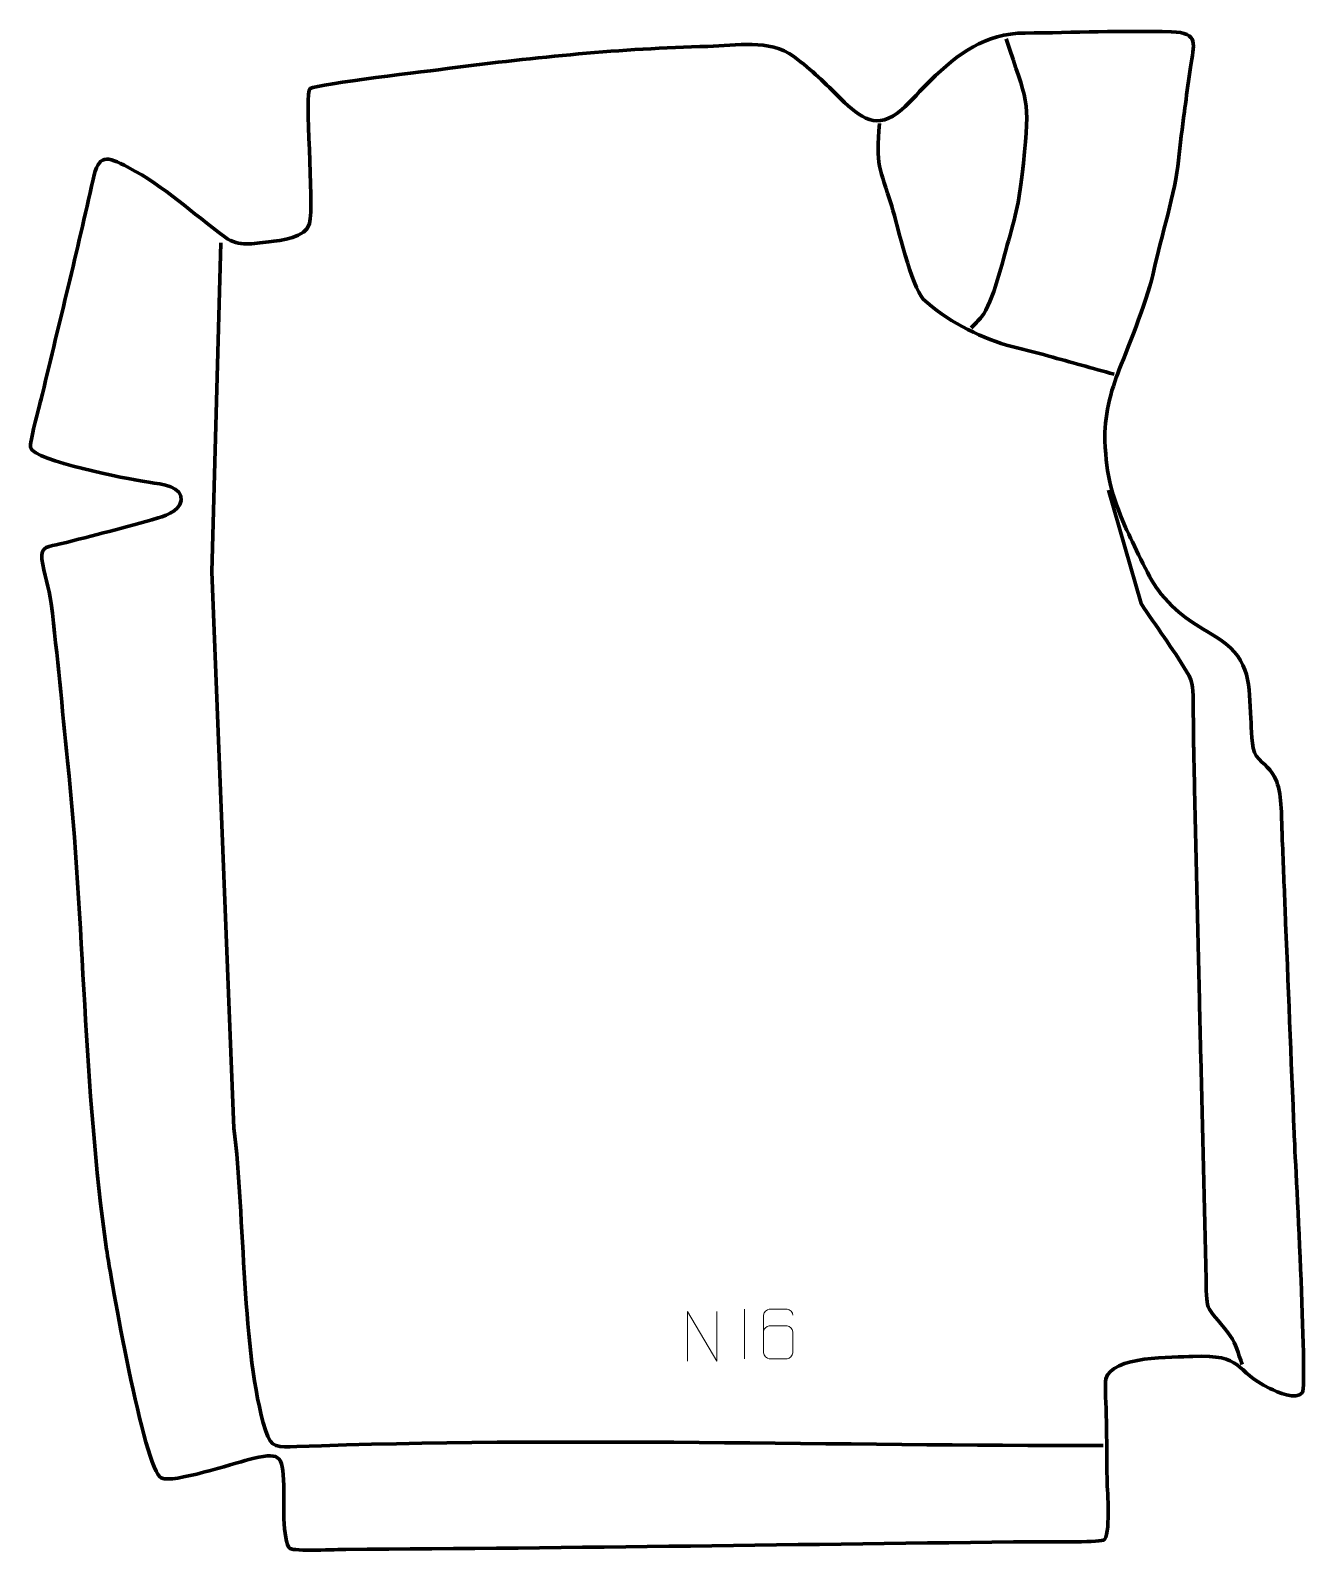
# Model space of a CAD drawing. Header units: millimetres. Extents: x -536 to 108, y -89 to 678.
import ezdxf

# ---------------------------------------------------------------- set-up
doc = ezdxf.new("R2010")
doc.units = ezdxf.units.MM
doc.header["$MEASUREMENT"] = 0
doc.layers.add('layer 1', color=7, linetype='Continuous')
doc.layers.add('layer 2', color=7, linetype='Continuous')

msp = doc.modelspace()

# ---------------------------------------------------------------- linework, layer by layer
at = {"layer": 'layer 1', "color": 240, "lineweight": 158}
msp.add_open_spline([(-194.4765, 669.8391), (-180.0625, 670.3172), (-163.6817, 673.799), (-151.1317, 664.6754), (-151.1317, 664.6754), (-141.6459, 657.7161), (-135.601, 651.4556), (-127.336, 643.3612), (-127.336, 643.3612), (-117.5037, 633.7832), (-109.062, 627.1501), (-96.8665, 637.867), (-96.8665, 637.867), (-91.7473, 642.3656), (-87.1175, 647.801), (-82.2523, 652.627), (-82.2523, 652.627), (-68.2022, 666.2198), (-54.8747, 676.5096), (-34.4574, 676.5909), (-34.4574, 676.5909), (-10.1001, 676.7605), (14.9828, 677.905), (39.2423, 677.2084), (39.2423, 677.2084), (53.5865, 676.7965), (50.6208, 670.791), (48.9401, 659.3809), (48.9401, 659.3809), (48.0259, 653.1744), (47.2081, 646.9487), (46.3415, 640.7348), (46.3415, 640.7348), (46.3415, 640.7348), (46.2096, 639.792), (46.2096, 639.792), (46.2096, 639.792), (46.0786, 638.8477), (45.9473, 637.9038), (45.8214, 636.9588), (45.8214, 636.9588), (44.7513, 628.7758), (43.7302, 620.5907), (42.9079, 612.3784), (42.9079, 612.3784), (41.4742, 596.7629), (33.8487, 573.1271), (30.4569, 556.884), (30.4569, 556.884), (27.9432, 544.8462), (18.1761, 519.4915), (12.9938, 506.9442), (12.9938, 506.9442), (8.8007, 496.5601), (5.1248, 482.1467), (5.7453, 470.9422), (5.7453, 470.9422), (6.7059, 452.1866), (8.9154, 444.4737), (16.1414, 427.2886), (16.1414, 427.2886), (16.3943, 426.687), (16.6642, 426.1161), (16.9526, 425.5312), (16.9526, 425.5312), (21.3556, 416.6744), (28.1125, 400.9485), (34.0035, 393.7987), (34.0035, 393.7987), (44.5639, 381.1606), (50.9736, 378.9817), (64.1114, 370.5417), (64.1114, 370.5417), (79.2876, 360.1392), (78.4331, 347.5558), (79.3614, 330.9447), (79.3614, 330.9447), (79.5859, 326.3241), (79.4058, 315.6247), (82.1086, 312.1108), (82.1086, 312.1108), (86.0283, 307.0149), (89.5475, 306.2914), (92.4218, 298.9558), (92.4218, 298.9558), (95.0052, 292.3624), (94.8167, 279.409), (95.1193, 271.9291), (95.1193, 271.9291), (95.6194, 259.5677), (96.1195, 247.2062), (96.6196, 234.8448), (96.6196, 234.8448), (98.1455, 197.1265), (99.6714, 159.4083), (101.1973, 121.69), (101.1973, 121.69), (101.6587, 110.2815), (107.9602, -5.48), (105.3397, -8.9572), (105.3397, -8.9572), (102.1624, -13.1732), (92.8091, -8.6698), (88.9329, -6.9555), (88.9329, -6.9555), (70.5231, 1.9176), (76.2056, 10.4504), (50.0273, 9.1476), (50.0273, 9.1476), (40.5514, 8.7939), (8.9548, 9.537), (6.2435, -2.167), (6.2435, -2.167), (5.6398, -4.7733), (6.3982, -17.3387), (6.4691, -21.0451), (6.4691, -21.0451), (6.6776, -31.9517), (6.7127, -42.8625), (6.8527, -53.7703), (6.8527, -53.7703), (7.0072, -58.1092), (8.8245, -81.9948), (4.9828, -83.3912), (4.9828, -83.3912), (1.3863, -84.6985), (-23.6513, -84.2005), (-29.4735, -84.2205), (-29.4735, -84.2205), (-145.3558, -85.5243), (-261.2246, -87.4406), (-377.1143, -88.1003), (-377.1143, -88.1003), (-381.2715, -88.152), (-403.233, -89.2011), (-405.2363, -87.5832), (-405.2363, -87.5832), (-409.1098, -84.4549), (-408.2954, -61.5735), (-408.335, -55.9426), (-408.335, -55.9426), (-408.6774, -39.6528), (-410.5775, -39.06), (-426.0189, -42.8277), (-426.0189, -42.8277), (-433.7844, -44.7226), (-464.2352, -54.9324), (-470.1114, -52.0845), (-470.1114, -52.0845), (-478.7724, -47.887), (-495.8503, 50.4422), (-497.6713, 63.1535), (-497.6713, 63.1535), (-509.4902, 145.6458), (-508.7368, 227.4614), (-517.3421, 309.569), (-517.3421, 309.569), (-520.1022, 335.9997), (-522.4176, 362.5869), (-525.6435, 388.9537), (-525.6435, 388.9537), (-526.6032, 396.7973), (-529.4687, 404.0333), (-530.3138, 411.2792), (-530.3138, 411.2792), (-531.1028, 418.0433), (-526.7978, 417.5711), (-521.0706, 418.9797), (-521.0706, 418.9797), (-504.5462, 423.0441), (-488.115, 427.4126), (-471.7361, 432.0377), (-471.7361, 432.0377), (-466.9965, 433.4299), (-458.6556, 436.7176), (-460.2941, 443.1769), (-460.2941, 443.1769), (-461.7484, 448.91), (-473.4387, 449.4171), (-478.5451, 450.3525), (-478.5451, 450.3525), (-486.7796, 451.8608), (-534.3446, 460.5942), (-536.0461, 467.6443), (-536.0461, 467.6443), (-536.0461, 467.6443), (-536.099, 467.9739), (-536.099, 467.9739), (-536.099, 467.9739), (-535.9656, 472.9105), (-531.4569, 488.7305), (-530.0423, 494.6675), (-530.0423, 494.6675), (-521.471, 530.6398), (-512.4512, 566.6649), (-504.5231, 602.7564), (-504.5231, 602.7564), (-501.6618, 615.7819), (-497.7188, 614.5965), (-486.9, 608.9473), (-486.9, 608.9473), (-467.6441, 598.7664), (-454.9434, 586.1771), (-437.9096, 573.5939), (-437.9096, 573.5939), (-430.4891, 568.4684), (-424.1956, 570.4495), (-415.8648, 571.2949), (-415.8648, 571.2949), (-409.9118, 571.899), (-397.0666, 573.4374), (-395.3523, 580.4902), (-395.3523, 580.4902), (-392.8623, 590.7345), (-398.0443, 647.0862), (-395.1021, 648.6094), (-395.1021, 648.6094), (-390.6683, 650.9048), (-334.5145, 657.5333), (-324.5957, 658.8154), (-324.5957, 658.8154), (-281.2874, 664.4201), (-238.1674, 668.8107), (-194.4765, 669.8391)], degree=3, knots=[0, 0, 0, 0, 0.01754386, 0.01754386, 0.01754386, 0.01754386, 0.03508772, 0.03508772, 0.03508772, 0.03508772, 0.05263158, 0.05263158, 0.05263158, 0.05263158, 0.07017544, 0.07017544, 0.07017544, 0.07017544, 0.0877193, 0.0877193, 0.0877193, 0.0877193, 0.10526316, 0.10526316, 0.10526316, 0.10526316, 0.12280702, 0.12280702, 0.12280702, 0.12280702, 0.14035088, 0.14035088, 0.14035088, 0.14035088, 0.15789474, 0.15789474, 0.15789474, 0.15789474, 0.1754386, 0.1754386, 0.1754386, 0.1754386, 0.19298246, 0.19298246, 0.19298246, 0.19298246, 0.21052632, 0.21052632, 0.21052632, 0.21052632, 0.22807018, 0.22807018, 0.22807018, 0.22807018, 0.24561404, 0.24561404, 0.24561404, 0.24561404, 0.26315789, 0.26315789, 0.26315789, 0.26315789, 0.28070175, 0.28070175, 0.28070175, 0.28070175, 0.29824561, 0.29824561, 0.29824561, 0.29824561, 0.31578947, 0.31578947, 0.31578947, 0.31578947, 0.33333333, 0.33333333, 0.33333333, 0.33333333, 0.35087719, 0.35087719, 0.35087719, 0.35087719, 0.36842105, 0.36842105, 0.36842105, 0.36842105, 0.38596491, 0.38596491, 0.38596491, 0.38596491, 0.40350877, 0.40350877, 0.40350877, 0.40350877, 0.42105263, 0.42105263, 0.42105263, 0.42105263, 0.43859649, 0.43859649, 0.43859649, 0.43859649, 0.45614035, 0.45614035, 0.45614035, 0.45614035, 0.47368421, 0.47368421, 0.47368421, 0.47368421, 0.49122807, 0.49122807, 0.49122807, 0.49122807, 0.50877193, 0.50877193, 0.50877193, 0.50877193, 0.52631579, 0.52631579, 0.52631579, 0.52631579, 0.54385965, 0.54385965, 0.54385965, 0.54385965, 0.56140351, 0.56140351, 0.56140351, 0.56140351, 0.57894737, 0.57894737, 0.57894737, 0.57894737, 0.59649123, 0.59649123, 0.59649123, 0.59649123, 0.61403509, 0.61403509, 0.61403509, 0.61403509, 0.63157895, 0.63157895, 0.63157895, 0.63157895, 0.64912281, 0.64912281, 0.64912281, 0.64912281, 0.66666667, 0.66666667, 0.66666667, 0.66666667, 0.68421053, 0.68421053, 0.68421053, 0.68421053, 0.70175439, 0.70175439, 0.70175439, 0.70175439, 0.71929825, 0.71929825, 0.71929825, 0.71929825, 0.73684211, 0.73684211, 0.73684211, 0.73684211, 0.75438596, 0.75438596, 0.75438596, 0.75438596, 0.77192982, 0.77192982, 0.77192982, 0.77192982, 0.78947368, 0.78947368, 0.78947368, 0.78947368, 0.80701754, 0.80701754, 0.80701754, 0.80701754, 0.8245614, 0.8245614, 0.8245614, 0.8245614, 0.84210526, 0.84210526, 0.84210526, 0.84210526, 0.85964912, 0.85964912, 0.85964912, 0.85964912, 0.87719298, 0.87719298, 0.87719298, 0.87719298, 0.89473684, 0.89473684, 0.89473684, 0.89473684, 0.9122807, 0.9122807, 0.9122807, 0.9122807, 0.92982456, 0.92982456, 0.92982456, 0.92982456, 0.94736842, 0.94736842, 0.94736842, 0.94736842, 0.96491228, 0.96491228, 0.96491228, 0.96491228, 1, 1, 1, 1], dxfattribs=at)
at = {"layer": 'layer 2', "color": 184, "lineweight": 158}
for points, knots in [([(-44.0192, 673.7354), (-33.7164, 641.9944), (-31.694, 643.5631), (-35.3687, 610.9947), (-35.3687, 610.9947), (-37.198, 594.7826), (-38.1713, 587.4873), (-42.9088, 571.7763), (-42.9088, 571.7763), (-45.7951, 561.9178), (-50.4371, 540.9274), (-56.4608, 533.5227), (-56.4608, 533.5227), (-58.0429, 531.5778), (-59.8696, 529.7532), (-61.6139, 527.9499)], [0, 0, 0, 0, 0.2, 0.2, 0.2, 0.2, 0.4, 0.4, 0.4, 0.4, 0.6, 0.6, 0.6, 0.6, 1, 1, 1, 1]), ([(-107.9162, 631.0054), (-109.9798, 609.6135), (-107.7327, 608.9403), (-101.7254, 589.2793), (-101.7254, 589.2793), (-98.7289, 579.1553), (-91.9338, 548.9599), (-85.8362, 542.4353), (-85.8362, 542.4353), (-75.0112, 532.2063), (-58.176, 523.2631), (-43.8468, 519.2651), (-43.8468, 519.2651), (-36.7975, 517.2983), (-29.626, 515.6196), (-22.5346, 513.6733), (-22.5346, 513.6733), (-11.5723, 510.6267), (-0.6097, 507.5807), (10.3527, 504.5343)], [0, 0, 0, 0, 0.16666667, 0.16666667, 0.16666667, 0.16666667, 0.33333333, 0.33333333, 0.33333333, 0.33333333, 0.5, 0.5, 0.5, 0.5, 0.66666667, 0.66666667, 0.66666667, 0.66666667, 1, 1, 1, 1]), ([(-440.1013, 570.7465), (-440.1013, 570.7465), (-444.5992, 404.8527), (-444.5992, 404.8527), (-444.5992, 404.8527), (-444.5992, 404.8527), (-433.4866, 124.394), (-433.4866, 124.394), (-433.4866, 124.394), (-427.8813, 79.6991), (-429.6841, 11.1914), (-417.5784, -28.0182), (-417.5784, -28.0182), (-414.6755, -37.4206), (-411.3434, -36.599), (-401.8159, -36.2489), (-401.8159, -36.2489), (-267.9027, -31.327), (-129.8894, -35.8393), (4.7961, -35.7897)], [0, 0, 0, 0, 0.16666667, 0.16666667, 0.16666667, 0.16666667, 0.33333333, 0.33333333, 0.33333333, 0.33333333, 0.5, 0.5, 0.5, 0.5, 0.66666667, 0.66666667, 0.66666667, 0.66666667, 1, 1, 1, 1]), ([(7.5745, 445.9953), (7.5745, 445.9953), (23.9787, 388.8453), (23.9787, 388.8453), (23.9787, 388.8453), (31.5833, 377.5917), (39.8748, 366.2178), (46.964, 354.6865), (46.964, 354.6865), (50.6866, 348.6312), (50.0965, 344.8963), (50.2514, 337.8233), (50.2514, 337.8233), (50.4036, 330.8787), (50.4086, 323.9585), (50.5129, 317.0199), (50.5129, 317.0199), (50.5411, 315.4038), (50.5715, 313.7879), (50.6038, 312.1719), (50.6038, 312.1719), (50.8826, 299.4359), (51.1405, 286.6995), (51.4339, 273.9637), (51.4339, 273.9637), (51.7324, 261.255), (52.0308, 248.5463), (52.3292, 235.8376), (52.3292, 235.8376), (52.4785, 229.4832), (52.6277, 223.1288), (52.7769, 216.7745), (52.7769, 216.7745), (53.0679, 204.3835), (53.3588, 191.9925), (53.6498, 179.6015), (53.6498, 179.6015), (53.799, 173.2471), (53.9483, 166.8927), (54.0975, 160.5384), (54.0975, 160.5384), (54.9791, 123.0739), (56.1477, 85.5414), (56.736, 48.0797), (56.736, 48.0797), (57.0155, 30.2826), (57.1228, 35.0251), (67.7106, 21.3148), (67.7106, 21.3148), (71.4268, 16.5027), (72.2746, 12.9971), (74.2324, 7.377), (74.2324, 7.377), (74.5009, 6.6126), (74.7699, 5.851), (75.0438, 5.0886)], [0, 0, 0, 0, 0.06666667, 0.06666667, 0.06666667, 0.06666667, 0.13333333, 0.13333333, 0.13333333, 0.13333333, 0.2, 0.2, 0.2, 0.2, 0.26666667, 0.26666667, 0.26666667, 0.26666667, 0.33333333, 0.33333333, 0.33333333, 0.33333333, 0.4, 0.4, 0.4, 0.4, 0.46666667, 0.46666667, 0.46666667, 0.46666667, 0.53333333, 0.53333333, 0.53333333, 0.53333333, 0.6, 0.6, 0.6, 0.6, 0.66666667, 0.66666667, 0.66666667, 0.66666667, 0.73333333, 0.73333333, 0.73333333, 0.73333333, 0.8, 0.8, 0.8, 0.8, 0.86666667, 0.86666667, 0.86666667, 0.86666667, 1, 1, 1, 1])]:
    msp.add_open_spline(points, degree=3, knots=knots, dxfattribs=at)
at = {"layer": 'layer 2', "color": 250, "lineweight": 9}
for points, knots in [([(-204.6806, 6.8685), (-204.6806, 6.8685), (-204.6806, 31.822), (-204.6806, 31.822), (-204.6806, 31.822), (-204.6806, 31.822), (-190.0258, 6.8685), (-190.0258, 6.8685), (-190.0258, 6.8685), (-190.0258, 6.8685), (-190.0258, 31.822), (-190.0258, 31.822)], [0, 0, 0, 0, 0.25, 0.25, 0.25, 0.25, 0.5, 0.5, 0.5, 0.5, 1, 1, 1, 1]), ([(-151.5907, 30.0224), (-151.6148, 31.3619), (-152.971, 33.0151), (-154.5429, 32.9808), (-154.5429, 32.9808), (-157.5277, 32.9805), (-160.5129, 32.9805), (-163.4983, 32.9808), (-163.4983, 32.9808), (-164.7174, 32.9957), (-166.4456, 31.5581), (-166.4506, 30.0224), (-166.4506, 30.0224), (-166.4503, 23.6619), (-166.4503, 17.3011), (-166.4506, 10.9404), (-166.4506, 10.9404), (-166.4459, 9.7775), (-164.7174, 8.0064), (-163.4983, 7.982), (-163.4983, 7.982), (-160.5129, 7.9823), (-157.5277, 7.9823), (-154.5429, 7.982), (-154.5429, 7.982), (-153.2648, 8.0258), (-151.5951, 9.6403), (-151.5907, 10.9404), (-151.5907, 10.9404), (-151.5907, 14.5237), (-151.5907, 18.1068), (-151.5907, 21.6895), (-151.5907, 21.6895), (-151.6292, 23.1677), (-153.2119, 24.6006), (-154.5429, 24.5986), (-154.5429, 24.5986), (-157.5277, 24.5989), (-160.5129, 24.5989), (-163.4983, 24.5986), (-163.4983, 24.5986), (-164.8278, 24.6036), (-166.4708, 23.0963), (-166.4291, 21.6678)], [0, 0, 0, 0, 0.08333333, 0.08333333, 0.08333333, 0.08333333, 0.16666667, 0.16666667, 0.16666667, 0.16666667, 0.25, 0.25, 0.25, 0.25, 0.33333333, 0.33333333, 0.33333333, 0.33333333, 0.41666667, 0.41666667, 0.41666667, 0.41666667, 0.5, 0.5, 0.5, 0.5, 0.58333333, 0.58333333, 0.58333333, 0.58333333, 0.66666667, 0.66666667, 0.66666667, 0.66666667, 0.75, 0.75, 0.75, 0.75, 0.83333333, 0.83333333, 0.83333333, 0.83333333, 1, 1, 1, 1])]:
    msp.add_open_spline(points, degree=3, knots=knots, dxfattribs=at)
msp.add_open_spline([(-176.0206, 32.9688), (-176.0206, 32.9688), (-176.0206, 7.9947), (-176.0206, 7.9947)], degree=3, dxfattribs=at)

doc.saveas('drawing.dxf')
